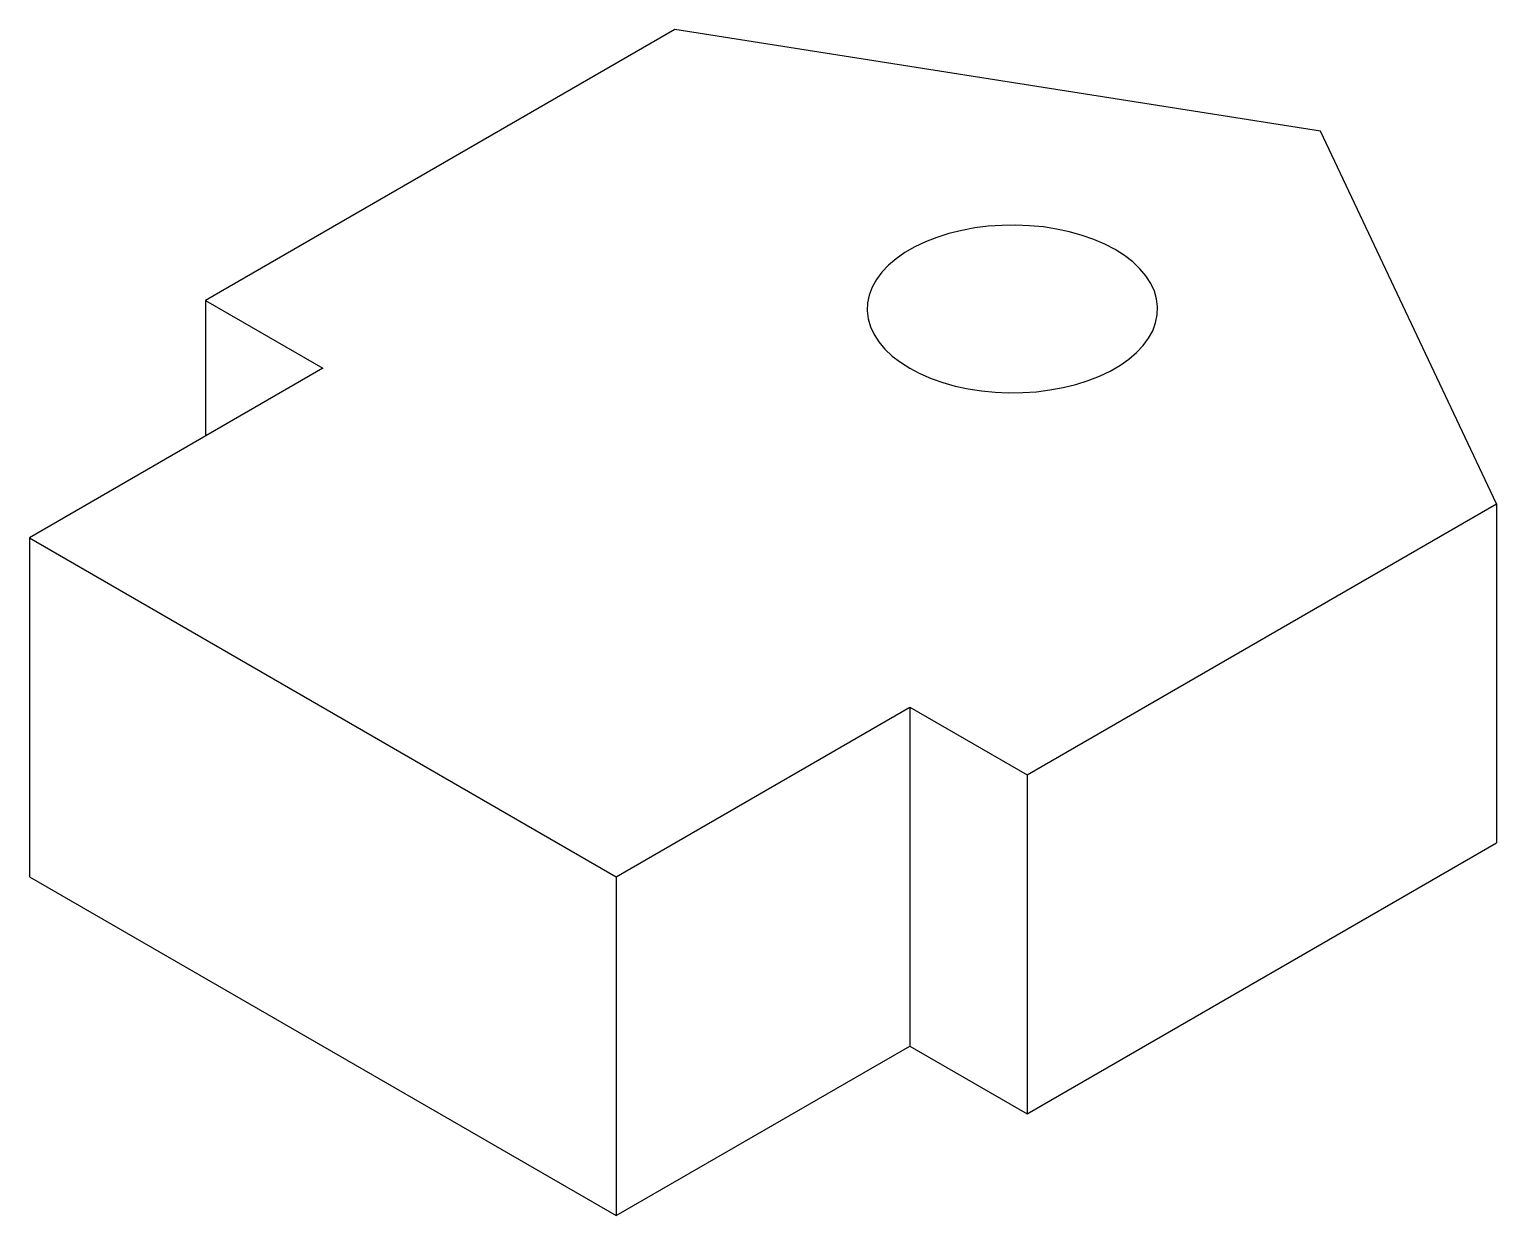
# Paper-space layout '_Isometric' of a CAD drawing. Header units: centimetres. Extents: x -19.36 to -17.59, y 5.73 to 7.15.
import ezdxf

# ---------------------------------------------------------------- set-up
doc = ezdxf.new("R2010")
doc.units = ezdxf.units.CM

psp = doc.layouts.new('_Isometric')

# ---------------------------------------------------------------- linework, layer by layer
at = {"color": 7, "linetype": 'Continuous', "lineweight": 25}
for p, q in [((-18.5792, 7.1538), (-19.1449, 6.8273)), ((-17.8014, 7.0314), (-18.5792, 7.1538)), ((-17.5893, 6.5824), (-17.8014, 7.0314)), ((-19.1449, 6.8273), (-19.0035, 6.7456)), ((-19.1449, 6.8273), (-19.1449, 6.664)), ((-19.0035, 6.7456), (-19.357, 6.5415)), ((-18.155, 6.2558), (-17.5893, 6.5824)), ((-17.5893, 6.5824), (-17.5893, 6.1741)), ((-19.357, 6.5415), (-18.6499, 6.1333)), ((-19.357, 6.5415), (-19.357, 6.1333)), ((-18.6499, 6.1333), (-18.2964, 6.3374)), ((-18.2964, 6.3374), (-18.155, 6.2558)), ((-18.2964, 6.3374), (-18.2964, 5.9292)), ((-18.155, 6.2558), (-18.155, 5.8475)), ((-18.155, 5.8475), (-17.5893, 6.1741)), ((-19.357, 6.1333), (-18.6499, 5.7251)), ((-18.6499, 6.1333), (-18.6499, 5.7251)), ((-18.6499, 5.7251), (-18.2964, 5.9292)), ((-18.2964, 5.9292), (-18.155, 5.8475))]:
    psp.add_line(p, q, dxfattribs=at)
at = {"color": 7, "linetype": 'Continuous', "lineweight": 25, "flags": 128}
psp.add_lwpolyline([(-18.2964, 6.7456), (-18.2841, 6.7392), (-18.2707, 6.7334), (-18.2565, 6.7284), (-18.2415, 6.7242), (-18.2259, 6.7208), (-18.2098, 6.7184), (-18.1934, 6.7168), (-18.1768, 6.7161), (-18.1602, 6.7163), (-18.1436, 6.7174), (-18.1274, 6.7195), (-18.1115, 6.7224), (-18.0962, 6.7262), (-18.0816, 6.7308), (-18.0678, 6.7362), (-18.0549, 6.7423), (-18.0432, 6.7491), (-18.0325, 6.7565), (-18.0232, 6.7645), (-18.0152, 6.7729), (-18.0087, 6.7818), (-18.0036, 6.7909), (-18.0001, 6.8003), (-17.9981, 6.8099), (-17.9977, 6.8195), (-17.9989, 6.8291), (-18.0016, 6.8385), (-18.006, 6.8478), (-18.0118, 6.8568), (-18.0191, 6.8655), (-18.0277, 6.8737), (-18.0377, 6.8814), (-18.0489, 6.8885), (-18.0612, 6.895), (-18.0746, 6.9007), (-18.0888, 6.9057), (-18.1038, 6.9099), (-18.1194, 6.9133), (-18.1354, 6.9158), (-18.1519, 6.9174), (-18.1685, 6.9181), (-18.1851, 6.9178), (-18.2017, 6.9167), (-18.2179, 6.9147), (-18.2338, 6.9117), (-18.2491, 6.9079), (-18.2637, 6.9033), (-18.2775, 6.8979), (-18.2904, 6.8918), (-18.3021, 6.885), (-18.3127, 6.8776), (-18.3221, 6.8697), (-18.3301, 6.8612), (-18.3366, 6.8524), (-18.3417, 6.8432), (-18.3452, 6.8338), (-18.3472, 6.8243), (-18.3476, 6.8147), (-18.3464, 6.8051), (-18.3436, 6.7956), (-18.3393, 6.7863), (-18.3335, 6.7773), (-18.3262, 6.7687), (-18.3176, 6.7604), (-18.3076, 6.7528), (-18.2964, 6.7456)], dxfattribs=at)

doc.saveas('drawing.dxf')
